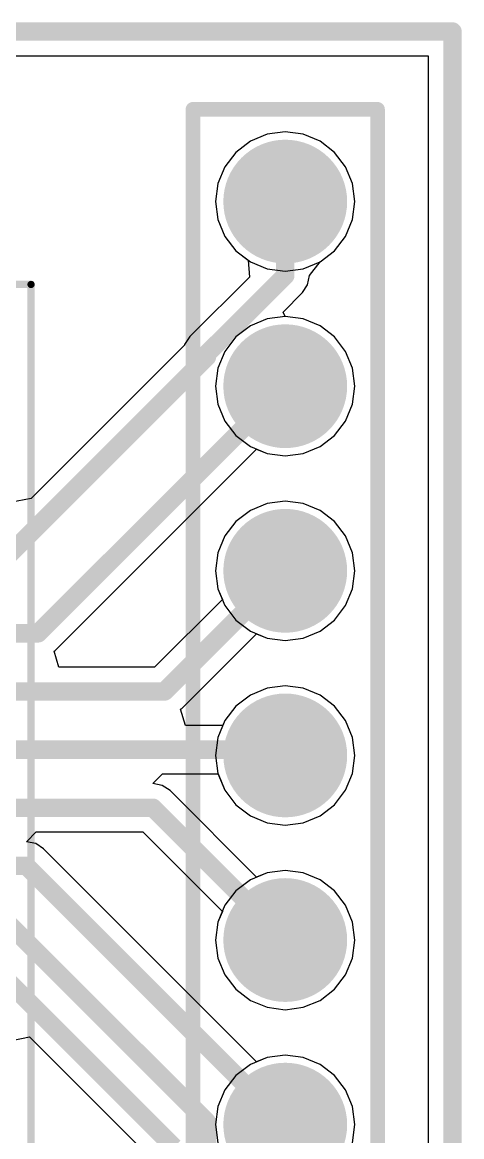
# Model space of a CAD drawing. Extents: x 1.5 to 6.07, y 1.57 to 4.74.
# Drawn here: x 2.873 to 3.111, y 4.138 to 4.741 of the extents above; entities that cross this region are included whole.
import ezdxf

# ---------------------------------------------------------------- set-up
doc = ezdxf.new("R2010")
doc.units = 0
for name, color, linetype in [('BOTTOMLAYER', 5, 'CONTINUOUS'), ('BOTTOMSOLDER', 6, 'CONTINUOUS'), ('KEEPOUTLAYER', 6, 'CONTINUOUS'), ('MECHANICAL15', 56, 'CONTINUOUS'), ('MULTILAYER', 9, 'CONTINUOUS'), ('PADHOLELAYER', 156, 'CONTINUOUS'), ('TOPLAYER', 1, 'CONTINUOUS'), ('TOPOVERLAY', 2, 'CONTINUOUS'), ('TOPSOLDER', 216, 'CONTINUOUS')]:
    doc.layers.add(name, color=color, linetype=linetype)

msp = doc.modelspace()

# ---------------------------------------------------------------- linework, layer by layer
at = {"layer": 'BOTTOMLAYER'}
for p, q in [((1.724409, 4.723094), (3.093173, 4.723094)), ((3.093173, 4.723094), (3.093173, 3.674543)), ((3.005984, 4.680533), (2.996886, 4.676765)), ((3.015748, 4.681819), (3.005984, 4.680533)), ((3.025512, 4.680533), (3.015748, 4.681819)), ((3.03461, 4.676765), (3.025512, 4.680533)), ((2.996886, 4.676765), (2.989073, 4.670769)), ((3.042423, 4.670769), (3.03461, 4.676765)), ((2.989073, 4.670769), (2.983078, 4.662957)), ((3.048418, 4.662957), (3.042423, 4.670769)), ((2.983078, 4.662957), (2.979309, 4.653858)), ((3.052187, 4.653858), (3.048418, 4.662957)), ((2.979309, 4.653858), (2.978024, 4.644094)), ((3.053472, 4.644094), (3.052187, 4.653858)), ((2.978024, 4.644094), (2.979309, 4.634331)), ((3.052187, 4.634331), (3.053472, 4.644094)), ((2.979309, 4.634331), (2.983078, 4.625232)), ((3.048418, 4.625232), (3.052187, 4.634331)), ((2.983078, 4.625232), (2.989073, 4.617419)), ((3.042423, 4.617419), (3.048418, 4.625232)), ((2.989073, 4.617419), (2.996886, 4.611424)), ((3.03461, 4.611424), (3.042423, 4.617419)), ((2.996886, 4.611424), (3.005984, 4.607656)), ((3.005984, 4.607656), (3.015748, 4.60637)), ((3.015748, 4.60637), (3.025512, 4.607656)), ((3.025512, 4.607656), (3.03461, 4.611424)), ((3.015748, 4.581819), (3.005984, 4.580533)), ((3.025512, 4.580533), (3.015748, 4.581819)), ((2.996886, 4.576765), (2.989073, 4.570769)), ((3.005984, 4.580533), (2.996886, 4.576765)), ((3.03461, 4.576765), (3.025512, 4.580533)), ((3.042423, 4.570769), (3.03461, 4.576765)), ((2.989073, 4.570769), (2.983078, 4.562957)), ((3.048418, 4.562957), (3.042423, 4.570769)), ((2.983078, 4.562957), (2.979309, 4.553858)), ((3.052187, 4.553858), (3.048418, 4.562957)), ((2.979309, 4.553858), (2.978024, 4.544094)), ((3.053472, 4.544094), (3.052187, 4.553858)), ((2.978024, 4.544094), (2.979309, 4.534331)), ((3.052187, 4.534331), (3.053472, 4.544094)), ((2.979309, 4.534331), (2.983078, 4.525232)), ((3.048418, 4.525232), (3.052187, 4.534331)), ((2.983078, 4.525232), (2.989073, 4.517419)), ((3.042423, 4.517419), (3.048418, 4.525232)), ((2.989073, 4.517419), (2.996886, 4.511424)), ((3.03461, 4.511424), (3.042423, 4.517419)), ((2.996886, 4.511424), (3.005984, 4.507656)), ((3.025512, 4.507656), (3.03461, 4.511424)), ((3.005984, 4.507656), (3.015748, 4.50637)), ((3.015748, 4.50637), (3.025512, 4.507656)), ((3.005984, 4.480533), (2.996886, 4.476765)), ((3.015748, 4.481819), (3.005984, 4.480533)), ((3.025512, 4.480533), (3.015748, 4.481819)), ((3.03461, 4.476765), (3.025512, 4.480533)), ((2.996886, 4.476765), (2.989073, 4.47077)), ((3.042423, 4.47077), (3.03461, 4.476765)), ((2.989073, 4.47077), (2.983078, 4.462957)), ((3.048418, 4.462957), (3.042423, 4.47077)), ((2.983078, 4.462957), (2.979309, 4.453858)), ((3.052187, 4.453858), (3.048418, 4.462957)), ((2.979309, 4.453858), (2.978024, 4.444095)), ((3.053472, 4.444095), (3.052187, 4.453858)), ((2.978024, 4.444095), (2.979309, 4.434331)), ((3.052187, 4.434331), (3.053472, 4.444095)), ((2.979309, 4.434331), (2.983078, 4.425232)), ((3.048418, 4.425232), (3.052187, 4.434331)), ((2.983078, 4.425232), (2.989073, 4.41742)), ((3.042423, 4.41742), (3.048418, 4.425232)), ((2.989073, 4.41742), (2.996886, 4.411424)), ((3.03461, 4.411424), (3.042423, 4.41742)), ((2.996886, 4.411424), (3.005984, 4.407656)), ((3.005984, 4.407656), (3.015748, 4.40637)), ((3.015748, 4.40637), (3.025512, 4.407656)), ((3.025512, 4.407656), (3.03461, 4.411424)), ((2.996886, 4.376765), (2.989073, 4.370769)), ((3.005984, 4.380533), (2.996886, 4.376765)), ((3.015748, 4.381819), (3.005984, 4.380533)), ((3.025512, 4.380533), (3.015748, 4.381819)), ((3.03461, 4.376765), (3.025512, 4.380533)), ((3.042423, 4.370769), (3.03461, 4.376765)), ((2.989073, 4.370769), (2.983078, 4.362957)), ((3.048418, 4.362957), (3.042423, 4.370769)), ((2.983078, 4.362957), (2.979309, 4.353858)), ((3.052187, 4.353858), (3.048418, 4.362957)), ((2.979309, 4.353858), (2.978024, 4.344094)), ((3.053472, 4.344094), (3.052187, 4.353858)), ((2.978024, 4.344094), (2.979309, 4.334331)), ((3.052187, 4.334331), (3.053472, 4.344094)), ((2.979309, 4.334331), (2.983078, 4.325232)), ((3.048418, 4.325232), (3.052187, 4.334331)), ((2.983078, 4.325232), (2.989073, 4.317419)), ((3.042423, 4.317419), (3.048418, 4.325232)), ((2.989073, 4.317419), (2.996886, 4.311424)), ((3.03461, 4.311424), (3.042423, 4.317419)), ((2.996886, 4.311424), (3.005984, 4.307656)), ((3.025512, 4.307656), (3.03461, 4.311424)), ((3.005984, 4.307656), (3.015748, 4.30637)), ((3.015748, 4.30637), (3.025512, 4.307656)), ((3.005984, 4.280533), (2.996886, 4.276765)), ((3.015748, 4.281819), (3.005984, 4.280533)), ((3.025512, 4.280533), (3.015748, 4.281819)), ((3.03461, 4.276765), (3.025512, 4.280533)), ((2.996886, 4.276765), (2.989073, 4.27077)), ((3.042423, 4.27077), (3.03461, 4.276765)), ((2.989073, 4.27077), (2.983078, 4.262957)), ((3.048418, 4.262957), (3.042423, 4.27077)), ((2.983078, 4.262957), (2.979309, 4.253858)), ((3.052187, 4.253858), (3.048418, 4.262957)), ((2.979309, 4.253858), (2.978024, 4.244095)), ((3.053472, 4.244095), (3.052187, 4.253858)), ((2.978024, 4.244095), (2.979309, 4.234331)), ((3.052187, 4.234331), (3.053472, 4.244095)), ((2.979309, 4.234331), (2.983078, 4.225232)), ((3.048418, 4.225232), (3.052187, 4.234331)), ((2.983078, 4.225232), (2.989073, 4.21742)), ((3.042423, 4.21742), (3.048418, 4.225232)), ((2.989073, 4.21742), (2.996886, 4.211424)), ((3.03461, 4.211424), (3.042423, 4.21742)), ((2.996886, 4.211424), (3.005984, 4.207656)), ((3.005984, 4.207656), (3.015748, 4.20637)), ((3.015748, 4.20637), (3.025512, 4.207656)), ((3.025512, 4.207656), (3.03461, 4.211424)), ((3.005984, 4.180533), (2.996886, 4.176765)), ((3.015748, 4.181819), (3.005984, 4.180533)), ((3.025512, 4.180533), (3.015748, 4.181819)), ((3.03461, 4.176765), (3.025512, 4.180533)), ((2.996886, 4.176765), (2.989073, 4.170769)), ((3.042423, 4.170769), (3.03461, 4.176765)), ((2.989073, 4.170769), (2.983078, 4.162957)), ((3.048418, 4.162957), (3.042423, 4.170769)), ((2.983078, 4.162957), (2.979309, 4.153858)), ((3.052187, 4.153858), (3.048418, 4.162957)), ((2.979309, 4.153858), (2.978024, 4.144094)), ((3.053472, 4.144094), (3.052187, 4.153858)), ((2.978024, 4.144094), (2.979309, 4.134331)), ((3.052187, 4.134331), (3.053472, 4.144094))]:
    msp.add_line(p, q, dxfattribs=at)
at = {"layer": 'BOTTOMLAYER', "const_width": 0.029528}
for points in [[(3.000984, 4.644094, 1), (3.030512, 4.644094, 1)], [(3.000984, 4.544094, 1), (3.030512, 4.544094, 1)], [(3.000984, 4.444095, 1), (3.030512, 4.444095, 1)], [(3.000984, 4.344094, 1), (3.030512, 4.344094, 1)], [(3.000984, 4.244095, 1), (3.030512, 4.244095, 1)], [(3.000984, 4.144094, 1), (3.030512, 4.144094, 1)]]:
    msp.add_lwpolyline(points, format="xyb", close=True, dxfattribs=at)
at = {"layer": 'BOTTOMSOLDER', "const_width": 0.033528}
for points in [[(2.998984, 4.644094, 1), (3.032512, 4.644094, 1)], [(2.998984, 4.544094, 1), (3.032512, 4.544094, 1)], [(2.998984, 4.444095, 1), (3.032512, 4.444095, 1)], [(2.998984, 4.344094, 1), (3.032512, 4.344094, 1)], [(2.998984, 4.244095, 1), (3.032512, 4.244095, 1)], [(2.998984, 4.144094, 1), (3.032512, 4.144094, 1)]]:
    msp.add_lwpolyline(points, format="xyb", close=True, dxfattribs=at)
at = {"layer": 'KEEPOUTLAYER', "const_width": 0.01}
for points in [[(1.507874, 4.73622), (3.106299, 4.73622)], [(3.106299, 3.661417), (3.106299, 4.73622)]]:
    msp.add_lwpolyline(points, dxfattribs=at)
at = {"layer": 'KEEPOUTLAYER', "const_width": 0.005}
msp.add_lwpolyline([(3.103799, 4.73622, 1), (3.108799, 4.73622, 1)], format="xyb", close=True, dxfattribs=at)
msp.add_lwpolyline([(3.103799, 4.73622, 1), (3.108799, 4.73622, 1)], format="xyb", close=True, dxfattribs=at)
at = {"layer": 'MECHANICAL15', "const_width": 0.003937}
for points in [[(2.311181, 4.599213), (2.87811, 4.599213)], [(2.87811, 4.032284), (2.87811, 4.599213)]]:
    msp.add_lwpolyline(points, dxfattribs=at)
at = {"layer": 'MECHANICAL15', "const_width": 0.001969}
msp.add_lwpolyline([(2.877126, 4.599213, 1), (2.879094, 4.599213, 1)], format="xyb", close=True, dxfattribs=at)
msp.add_lwpolyline([(2.877126, 4.599213, 1), (2.879094, 4.599213, 1)], format="xyb", close=True, dxfattribs=at)
at = {"layer": 'MULTILAYER', "const_width": 0.029528}
for points in [[(3.000984, 4.644094, 1), (3.030512, 4.644094, 1)], [(3.000984, 4.544094, 1), (3.030512, 4.544094, 1)], [(3.000984, 4.444095, 1), (3.030512, 4.444095, 1)], [(3.000984, 4.344094, 1), (3.030512, 4.344094, 1)], [(3.000984, 4.244095, 1), (3.030512, 4.244095, 1)], [(3.000984, 4.144094, 1), (3.030512, 4.144094, 1)]]:
    msp.add_lwpolyline(points, format="xyb", close=True, dxfattribs=at)
at = {"layer": 'PADHOLELAYER', "const_width": 0.017716}
for points in [[(3.00689, 4.644094, 1), (3.024606, 4.644094, 1)], [(3.00689, 4.544094, 1), (3.024606, 4.544094, 1)], [(3.00689, 4.444095, 1), (3.024606, 4.444095, 1)], [(3.00689, 4.344094, 1), (3.024606, 4.344094, 1)], [(3.00689, 4.244095, 1), (3.024606, 4.244095, 1)], [(3.00689, 4.144094, 1), (3.024606, 4.144094, 1)]]:
    msp.add_lwpolyline(points, format="xyb", close=True, dxfattribs=at)
at = {"layer": 'TOPLAYER'}
for p, q in [((1.724409, 4.723094), (3.093173, 4.723094)), ((3.093173, 4.723094), (3.093173, 3.674543)), ((3.005984, 4.680533), (2.996886, 4.676765)), ((3.015748, 4.681819), (3.005984, 4.680533)), ((3.025512, 4.680533), (3.015748, 4.681819)), ((3.03461, 4.676765), (3.025512, 4.680533)), ((2.996886, 4.676765), (2.989073, 4.670769)), ((3.042423, 4.670769), (3.03461, 4.676765)), ((2.989073, 4.670769), (2.983078, 4.662957)), ((3.048418, 4.662957), (3.042423, 4.670769)), ((2.983078, 4.662957), (2.979309, 4.653858)), ((3.052187, 4.653858), (3.048418, 4.662957)), ((2.979309, 4.653858), (2.978024, 4.644094)), ((3.053472, 4.644094), (3.052187, 4.653858)), ((2.978024, 4.644094), (2.979309, 4.634331)), ((3.052187, 4.634331), (3.053472, 4.644094)), ((2.979309, 4.634331), (2.983078, 4.625232)), ((3.048418, 4.625232), (3.052187, 4.634331)), ((2.983078, 4.625232), (2.989073, 4.617419)), ((3.042423, 4.617419), (3.048418, 4.625232)), ((2.989073, 4.617419), (2.995751, 4.612295)), ((2.995751, 4.612295), (2.996346, 4.60322)), ((3.03461, 4.611425), (3.042423, 4.617419)), ((3.028874, 4.604059), (3.03461, 4.611424)), ((3.03461, 4.611424), (3.03461, 4.611425)), ((3.03461, 4.611424), (3.03461, 4.611424)), ((2.996346, 4.60322), (2.964065, 4.570939)), ((3.027875, 4.599036), (3.028874, 4.604059)), ((3.028874, 4.604059), (3.028874, 4.604059)), ((3.028874, 4.604059), (3.028874, 4.604059)), ((3.028874, 4.604059), (3.028874, 4.604059)), ((3.014534, 4.584282), (3.02503, 4.594778)), ((3.02503, 4.594778), (3.027875, 4.599036)), ((3.015748, 4.581819), (3.014534, 4.584282)), ((3.025512, 4.580533), (3.015748, 4.581819)), ((3.03461, 4.576765), (3.025512, 4.580533)), ((3.042423, 4.570769), (3.03461, 4.576765)), ((2.964065, 4.570939), (2.961219, 4.566681)), ((3.048418, 4.562957), (3.042423, 4.570769)), ((2.961149, 4.566326), (2.878113, 4.48329)), ((2.961219, 4.566681), (2.961149, 4.566326)), ((3.052187, 4.553858), (3.048418, 4.562957)), ((3.053472, 4.544094), (3.052187, 4.553858)), ((3.052187, 4.534331), (3.053472, 4.544094)), ((3.048418, 4.525232), (3.052187, 4.534331)), ((3.042423, 4.517419), (3.048418, 4.525232)), ((3.03461, 4.511424), (3.042423, 4.517419)), ((2.891171, 4.400955), (3.000248, 4.510032)), ((3.000248, 4.510032), (3.005984, 4.507656)), ((3.025512, 4.507656), (3.03461, 4.511424)), ((3.005984, 4.507656), (3.015748, 4.50637)), ((3.015748, 4.50637), (3.025512, 4.507656)), ((2.878113, 4.48329), (2.866803, 4.481041)), ((3.005984, 4.480533), (2.996886, 4.476765)), ((3.015748, 4.481819), (3.005984, 4.480533)), ((3.025512, 4.480533), (3.015748, 4.481819)), ((3.03461, 4.476765), (3.025512, 4.480533)), ((2.996886, 4.476765), (2.989073, 4.47077)), ((3.042423, 4.47077), (3.03461, 4.476765)), ((2.989073, 4.47077), (2.983078, 4.462957)), ((3.048418, 4.462957), (3.042423, 4.47077)), ((2.983078, 4.462957), (2.979309, 4.453858)), ((3.052187, 4.453858), (3.048418, 4.462957)), ((2.979309, 4.453858), (2.978024, 4.444095)), ((3.053472, 4.444095), (3.052187, 4.453858)), ((2.978024, 4.444095), (2.979309, 4.434331)), ((3.052187, 4.434331), (3.053472, 4.444095)), ((2.979309, 4.434331), (2.981685, 4.428595)), ((3.048418, 4.425232), (3.052187, 4.434331)), ((2.981685, 4.428595), (2.944957, 4.391866)), ((3.042423, 4.41742), (3.048418, 4.425232)), ((3.03461, 4.411424), (3.042423, 4.41742)), ((2.959675, 4.369459), (3.000248, 4.410032)), ((3.000248, 4.410032), (3.005984, 4.407656)), ((3.005984, 4.407656), (3.015748, 4.40637)), ((3.015748, 4.40637), (3.025512, 4.407656)), ((3.025512, 4.407656), (3.03461, 4.411424)), ((2.890595, 4.400569), (2.891171, 4.400955)), ((2.891171, 4.400955), (2.891171, 4.400955)), ((2.891171, 4.400955), (2.891171, 4.400955)), ((2.893235, 4.391866), (2.890595, 4.400569)), ((2.944957, 4.391866), (2.893235, 4.391866)), ((2.996886, 4.376765), (2.989073, 4.370769)), ((3.005984, 4.380533), (2.996886, 4.376765)), ((3.015748, 4.381819), (3.005984, 4.380533)), ((3.025512, 4.380533), (3.015748, 4.381819)), ((3.03461, 4.376765), (3.025512, 4.380533)), ((3.042423, 4.370769), (3.03461, 4.376765)), ((2.989073, 4.370769), (2.983078, 4.362957)), ((3.048418, 4.362957), (3.042423, 4.370769)), ((2.959098, 4.369073), (2.959675, 4.369459)), ((2.961738, 4.36037), (2.959098, 4.369073)), ((2.959675, 4.369459), (2.959675, 4.369459)), ((2.959675, 4.369459), (2.959675, 4.369459)), ((2.982007, 4.36037), (2.961738, 4.36037)), ((2.983078, 4.362957), (2.982007, 4.36037)), ((3.052187, 4.353858), (3.048418, 4.362957)), ((3.053472, 4.344094), (3.052187, 4.353858)), ((3.052187, 4.334331), (3.053472, 4.344094)), ((3.048418, 4.325232), (3.052187, 4.334331)), ((2.944094, 4.328874), (2.949338, 4.334118)), ((2.949118, 4.327875), (2.944094, 4.328874)), ((2.949338, 4.334118), (2.979397, 4.334118)), ((2.979397, 4.334118), (2.983078, 4.325232)), ((2.953376, 4.32503), (2.949118, 4.327875)), ((3.000248, 4.278157), (2.953376, 4.32503)), ((2.983078, 4.325232), (2.989073, 4.317419)), ((3.042423, 4.317419), (3.048418, 4.325232)), ((2.989073, 4.317419), (2.996886, 4.311424)), ((3.03461, 4.311424), (3.042423, 4.317419)), ((2.996886, 4.311424), (3.005984, 4.307656)), ((3.025512, 4.307656), (3.03461, 4.311424)), ((3.005984, 4.307656), (3.015748, 4.30637)), ((3.015748, 4.30637), (3.025512, 4.307656)), ((2.875591, 4.297378), (2.880834, 4.302622)), ((2.880834, 4.302622), (2.938657, 4.302622)), ((2.938657, 4.302622), (2.981685, 4.259594)), ((2.880614, 4.296379), (2.875591, 4.297378)), ((2.884872, 4.293534), (2.880614, 4.296379)), ((3.000248, 4.178157), (2.884872, 4.293534)), ((3.005984, 4.280533), (3.000248, 4.278157)), ((3.015748, 4.281819), (3.005984, 4.280533)), ((3.025512, 4.280533), (3.015748, 4.281819)), ((3.03461, 4.276765), (3.025512, 4.280533)), ((3.042423, 4.27077), (3.03461, 4.276765)), ((3.048418, 4.262957), (3.042423, 4.27077)), ((3.052187, 4.253858), (3.048418, 4.262957)), ((2.981685, 4.259594), (2.979309, 4.253858)), ((2.979309, 4.253858), (2.978024, 4.244095)), ((3.053472, 4.244095), (3.052187, 4.253858)), ((2.978024, 4.244095), (2.979309, 4.234331)), ((3.052187, 4.234331), (3.053472, 4.244095)), ((2.979309, 4.234331), (2.983078, 4.225232)), ((3.048418, 4.225232), (3.052187, 4.234331)), ((2.983078, 4.225232), (2.989073, 4.21742)), ((3.042423, 4.21742), (3.048418, 4.225232)), ((2.989073, 4.21742), (2.996886, 4.211424)), ((3.03461, 4.211424), (3.042423, 4.21742)), ((2.996886, 4.211424), (3.005984, 4.207656)), ((3.005984, 4.207656), (3.015748, 4.20637)), ((3.015748, 4.20637), (3.025512, 4.207656)), ((3.025512, 4.207656), (3.03461, 4.211424)), ((2.867669, 4.189764), (2.877178, 4.191655)), ((2.877178, 4.191655), (2.942346, 4.126486)), ((3.005984, 4.180533), (3.000248, 4.178157)), ((3.015748, 4.181819), (3.005984, 4.180533)), ((3.025512, 4.180533), (3.015748, 4.181819)), ((3.03461, 4.176765), (3.025512, 4.180533)), ((3.042423, 4.170769), (3.03461, 4.176765)), ((3.048418, 4.162957), (3.042423, 4.170769)), ((3.052187, 4.153858), (3.048418, 4.162957)), ((3.053472, 4.144094), (3.052187, 4.153858)), ((3.052187, 4.134331), (3.053472, 4.144094))]:
    msp.add_line(p, q, dxfattribs=at)
for points, const_width in [([(3.000984, 4.644094, 1), (3.030512, 4.644094, 1)], 0.029528), ([(3.013248, 4.644094, 1), (3.018248, 4.644094, 1)], 0.005), ([(3.013248, 4.604059, 1), (3.018248, 4.604059, 1)], 0.005), ([(3.013248, 4.604059, 1), (3.018248, 4.604059, 1)], 0.005), ([(3.000984, 4.544094, 1), (3.030512, 4.544094, 1)], 0.029528), ([(2.970846, 4.561658, 1), (2.975846, 4.561658, 1)], 0.005), ([(2.970846, 4.561658, 1), (2.975846, 4.561658, 1)], 0.005), ([(2.970846, 4.559961, 1), (2.975846, 4.559961, 1)], 0.005), ([(2.970846, 4.559961, 1), (2.975846, 4.559961, 1)], 0.005), ([(3.013248, 4.544094, 1), (3.018248, 4.544094, 1)], 0.005), ([(3.000984, 4.444095, 1), (3.030512, 4.444095, 1)], 0.029528), ([(3.013248, 4.444095, 1), (3.018248, 4.444095, 1)], 0.005), ([(2.87939, 4.410236, 1), (2.88439, 4.410236, 1)], 0.005), ([(2.87939, 4.410236, 1), (2.88439, 4.410236, 1)], 0.005), ([(2.947894, 4.37874, 1), (2.952894, 4.37874, 1)], 0.005), ([(2.947894, 4.37874, 1), (2.952894, 4.37874, 1)], 0.005), ([(3.000984, 4.344094, 1), (3.030512, 4.344094, 1)], 0.029528), ([(3.010098, 4.347244, 1), (3.015098, 4.347244, 1)], 0.005), ([(3.010098, 4.347244, 1), (3.015098, 4.347244, 1)], 0.005), ([(3.013248, 4.344094, 1), (3.018248, 4.344094, 1)], 0.005), ([(2.941594, 4.315748, 1), (2.946594, 4.315748, 1)], 0.005), ([(2.941594, 4.315748, 1), (2.946594, 4.315748, 1)], 0.005), ([(2.87309, 4.284252, 1), (2.87809, 4.284252, 1)], 0.005), ([(2.87309, 4.284252, 1), (2.87809, 4.284252, 1)], 0.005), ([(3.000984, 4.244095, 1), (3.030512, 4.244095, 1)], 0.029528), ([(3.013248, 4.244095, 1), (3.018248, 4.244095, 1)], 0.005), ([(3.000984, 4.144094, 1), (3.030512, 4.144094, 1)], 0.029528), ([(2.970846, 4.145545, 1), (2.975846, 4.145545, 1)], 0.005), ([(2.970846, 4.145545, 1), (2.975846, 4.145545, 1)], 0.005), ([(3.013248, 4.144094, 1), (3.018248, 4.144094, 1)], 0.005)]:
    msp.add_lwpolyline(points, format="xyb", close=True, dxfattribs=dict(at, const_width=const_width))
at = {"layer": 'TOPLAYER', "const_width": 0.01}
for points in [[(3.015748, 4.604059), (3.015748, 4.644094)], [(2.973346, 4.561658), (3.015748, 4.604059)], [(2.855118, 4.441732), (2.973346, 4.559961)], [(2.973346, 4.559961), (2.973346, 4.561658)], [(2.88189, 4.410236), (3.015748, 4.544094)], [(2.950394, 4.37874), (3.015748, 4.444095)], [(2.819055, 4.410236), (2.88189, 4.410236)], [(2.819055, 4.37874), (2.950394, 4.37874)], [(2.819055, 4.347244), (3.012598, 4.347244)], [(3.012598, 4.347244), (3.015748, 4.344094)], [(2.819055, 4.315748), (2.944094, 4.315748)], [(2.944094, 4.315748), (3.015748, 4.244095)], [(2.819055, 4.284252), (2.87559, 4.284252)], [(2.87559, 4.284252), (3.015748, 4.144094)], [(2.866136, 4.252756), (2.973346, 4.145545)], [(2.866136, 4.22126), (2.955472, 4.131924)], [(2.973346, 4.126531), (2.973346, 4.145545)]]:
    msp.add_lwpolyline(points, dxfattribs=at)
at = {"layer": 'TOPOVERLAY', "const_width": 0.007874}
for points in [[(2.965748, 4.694095), (3.065748, 4.694095)], [(2.965748, 3.769095), (2.965748, 4.694095)], [(3.065748, 3.694094), (3.065748, 4.694095)]]:
    msp.add_lwpolyline(points, dxfattribs=at)
at = {"layer": 'TOPOVERLAY', "const_width": 0.003937}
for points in [[(2.963779, 4.694095, 1), (2.967716, 4.694095, 1)], [(2.963779, 4.694095, 1), (2.967716, 4.694095, 1)], [(3.063779, 4.694095, 1), (3.067716, 4.694095, 1)], [(3.063779, 4.694095, 1), (3.067716, 4.694095, 1)]]:
    msp.add_lwpolyline(points, format="xyb", close=True, dxfattribs=at)
at = {"layer": 'TOPSOLDER', "const_width": 0.033528}
for points in [[(2.998984, 4.644094, 1), (3.032512, 4.644094, 1)], [(2.998984, 4.544094, 1), (3.032512, 4.544094, 1)], [(2.998984, 4.444095, 1), (3.032512, 4.444095, 1)], [(2.998984, 4.344094, 1), (3.032512, 4.344094, 1)], [(2.998984, 4.244095, 1), (3.032512, 4.244095, 1)], [(2.998984, 4.144094, 1), (3.032512, 4.144094, 1)]]:
    msp.add_lwpolyline(points, format="xyb", close=True, dxfattribs=at)

doc.saveas('drawing.dxf')
